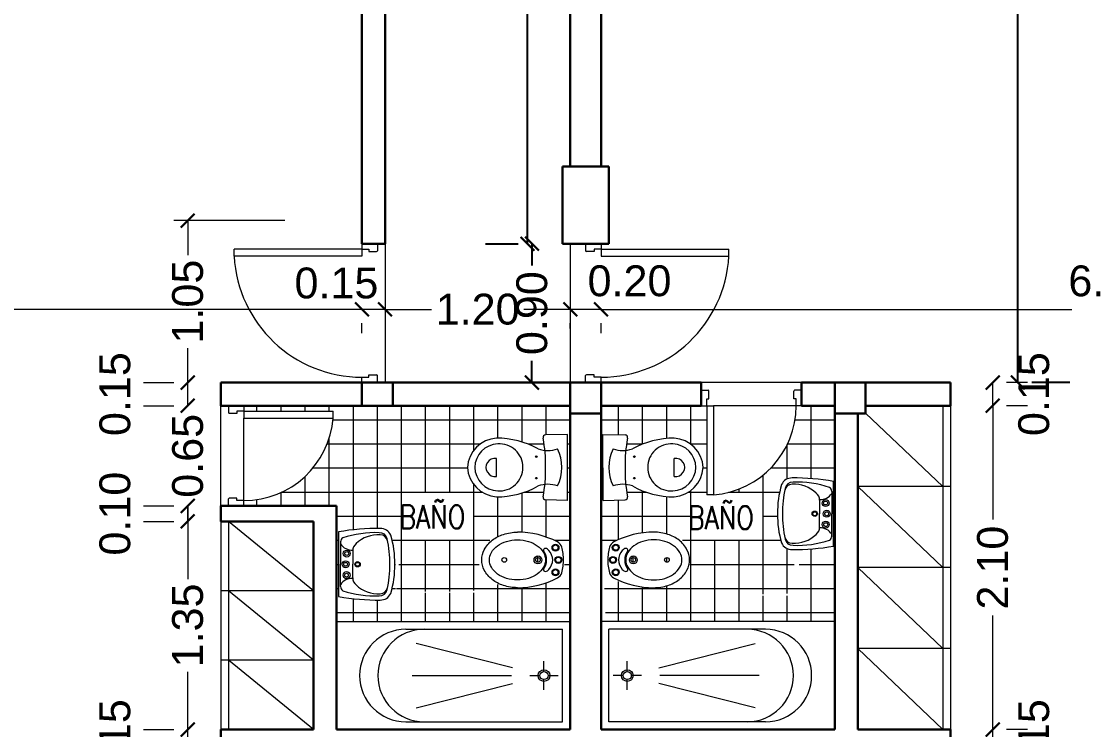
# Model space of a CAD drawing. Header units: millimetres. Extents: x 1578 to 2210, y 899 to 1032.
# Drawn here: x 1737.02 to 1743.97, y 987.9 to 992.49 of the extents above; entities that cross this region are included whole.
import ezdxf

# ---------------------------------------------------------------- set-up
doc = ezdxf.new("R2010")
doc.units = ezdxf.units.MM
for name, color, linetype, lineweight in [('CARPINTERIA', 7, 'Continuous', 18), ('COTAS', 7, 'Continuous', 15), ('ESTRUCTURA', 3, 'Continuous', 30), ('MUROS', 1, 'Continuous', 30), ('PISOS', 9, 'Continuous', 9), ('SANITARIOS', 7, 'Continuous', 20), ('TRAMAS', 7, 'Continuous', 15)]:
    doc.layers.add(name, color=color, linetype=linetype, lineweight=lineweight)
doc.styles.add('ROMANS', font='romans', dxfattribs={"height": 0.06})
doc.styles.add('STYLE1', font='ARIAL.TTF')
doc.dimstyles.get("Standard").update_dxf_attribs({"dimscale": 0, "dimtxt": 0.2, "dimasz": 0.09, "dimexe": 0.09, "dimexo": 0.5, "dimgap": 0.05, "dimtad": 0, "dimzin": 0, "dimdsep": 46, "dimtxsty": 'STYLE1', "dimblk1": 'ARCHTICK', "dimblk2": 'ARCHTICK', "dimsah": 1, "dimcen": 0, "dimadec": 0, "dimazin": 0, "dimtfac": 1, "dimtofl": 0, "dimtmove": 2, "dimatfit": 3, "dimldrblk": 'ARCHTICK', "dimfxl": 1, "dimtolj": 1, "dimtzin": 0, "dimarcsym": 0})

# ---------------------------------------------------------------- blocks, each defined once
blk = doc.blocks.new('_ARCHTICK')
at = {"color": 0, "linetype": 'ByBlock', "const_width": 0.15}
blk.add_lwpolyline([(-0.5, -0.5), (0.5, 0.5)], dxfattribs=at)
blk = doc.blocks.new('*D135')
at = {"layer": 'COTAS', "color": 0, "lineweight": -2}
for p, q in [((1743.4802, 996.955), (1743.4802, 993.8633)), ((1743.8989, 996.955), (1743.5702, 996.955)), ((1743.4802, 990.1518), (1743.4802, 993.2434)), ((1743.8176, 990.1518), (1743.5702, 990.1518))]:
    blk.add_line(p, q, dxfattribs=at)
at = {"layer": 'DEFPOINTS', "color": 0}
for p in [(1743.3989, 996.955), (1743.4802, 996.955), (1743.3176, 990.1518)]:
    blk.add_point(p, dxfattribs=at)
at = {"layer": 'COTAS', "color": 0, "lineweight": -2, "xscale": 0.09, "yscale": 0.09, "zscale": 0.09}
for p, rotation in [((1743.4802, 996.955), 90), ((1743.4802, 990.1518), 270)]:
    blk.add_blockref('_ARCHTICK', p, dxfattribs=dict(at, rotation=rotation))
at = {"layer": 'COTAS', "color": 0, "insert": (1743.4802, 993.5534), "char_height": 0.2, "attachment_point": 5, "rotation": 90, "style": 'STYLE1'}
blk.add_mtext('\\A1;6.80', dxfattribs=at)
blk = doc.blocks.new('*D125')
at = {"layer": 'COTAS', "color": 0, "lineweight": -2}
for p, q in [((1740.0789, 1002.7518), (1740.2118, 1002.7518)), ((1740.3018, 1002.7518), (1740.3018, 997.2795)), ((1740.3018, 991.0518), (1740.3018, 996.5241)), ((1740.0289, 991.0518), (1740.2118, 991.0518))]:
    blk.add_line(p, q, dxfattribs=at)
at = {"layer": 'DEFPOINTS', "color": 0}
for p in [(1740.5789, 1002.7518), (1740.3018, 991.0518), (1740.5289, 991.0518)]:
    blk.add_point(p, dxfattribs=at)
at = {"layer": 'COTAS', "color": 0, "lineweight": -2, "xscale": 0.09, "yscale": 0.09, "zscale": 0.09}
for p, rotation in [((1740.3018, 1002.7518), 90), ((1740.3018, 991.0518), 270)]:
    blk.add_blockref('_ARCHTICK', p, dxfattribs=dict(at, rotation=rotation))
at = {"layer": 'COTAS', "color": 0, "insert": (1740.3018, 996.9018), "char_height": 0.2, "attachment_point": 5, "rotation": 90, "style": 'STYLE1'}
blk.add_mtext('\\A1;11.70', dxfattribs=at)
blk = doc.blocks.new('*D126')
at = {"layer": 'COTAS', "color": 0, "lineweight": -2}
for p, q in [((1740.0789, 991.0518), (1740.2409, 991.0518)), ((1740.3309, 991.0518), (1740.3309, 990.9112)), ((1740.3309, 990.1518), (1740.3309, 990.2924)), ((1740.0789, 990.1518), (1740.2409, 990.1518))]:
    blk.add_line(p, q, dxfattribs=at)
at = {"layer": 'DEFPOINTS', "color": 0}
for p in [(1740.5789, 991.0518), (1740.3309, 990.1518), (1740.5789, 990.1518)]:
    blk.add_point(p, dxfattribs=at)
at = {"layer": 'COTAS', "color": 0, "lineweight": -2, "xscale": 0.09, "yscale": 0.09, "zscale": 0.09}
for p, rotation in [((1740.3309, 991.0518), 90), ((1740.3309, 990.1518), 270)]:
    blk.add_blockref('_ARCHTICK', p, dxfattribs=dict(at, rotation=rotation))
at = {"layer": 'COTAS', "color": 0, "insert": (1740.3309, 990.6018), "char_height": 0.2, "attachment_point": 5, "rotation": 90, "style": 'STYLE1'}
blk.add_mtext('\\A1;0.90', dxfattribs=at)

msp = doc.modelspace()

# ---------------------------------------------------------------- linework, layer by layer
at = {"color": 0, "linetype": 'ByBlock', "const_width": 0.0135}
for points in [[(1739.2739, 990.5815), (1739.1839, 990.6715)], [(1739.1839, 990.6715), (1739.2739, 990.5815)], [(1739.3339, 990.6715), (1739.4239, 990.5815)], [(1740.6239, 990.5815), (1740.5339, 990.6715)], [(1740.8239, 990.5815), (1740.7339, 990.6715)], [(1740.7339, 990.6715), (1740.8239, 990.5815)]]:
    msp.add_lwpolyline(points, dxfattribs=at)
at = {"layer": 'CARPINTERIA'}
for p, q in [((1739.2289, 991.0518), (1739.2289, 991.0168)), ((1739.2289, 991.0518), (1739.3289, 991.0518)), ((1739.3289, 991.0518), (1739.3289, 991.0068)), ((1740.6789, 991.0518), (1740.6789, 991.0068)), ((1740.7789, 991.0518), (1740.6789, 991.0518)), ((1740.7789, 991.0518), (1740.7789, 991.0168)), ((1739.2289, 991.0168), (1738.4001, 991.0168)), ((1738.4001, 990.9718), (1738.4001, 991.0168)), ((1739.2289, 990.9718), (1738.4001, 990.9718)), ((1739.2289, 991.0168), (1739.2739, 991.0168)), ((1739.2289, 991.0168), (1739.2289, 990.9718)), ((1739.2739, 991.0168), (1739.2739, 991.0018)), ((1739.2739, 991.0018), (1739.3239, 991.0018)), ((1740.7339, 991.0018), (1740.6839, 991.0018)), ((1740.7339, 991.0168), (1740.7339, 991.0018)), ((1740.7789, 991.0168), (1740.7339, 991.0168)), ((1740.7789, 991.0168), (1741.6077, 991.0168)), ((1740.7789, 991.0168), (1740.7789, 990.9718)), ((1740.7789, 990.9718), (1741.6077, 990.9718)), ((1741.6077, 990.9718), (1741.6077, 991.0168)), ((1739.2289, 990.1518), (1739.2289, 990.1868)), ((1739.2289, 990.1868), (1739.2739, 990.1868)), ((1739.2289, 990.1518), (1739.3289, 990.1518)), ((1739.2739, 990.1868), (1739.2739, 990.2018)), ((1739.2739, 990.2018), (1739.3239, 990.2018)), ((1739.3289, 990.1518), (1739.3289, 990.1968)), ((1740.6789, 990.1518), (1740.6789, 990.1968)), ((1740.7789, 990.1518), (1740.6789, 990.1518)), ((1740.7339, 990.2018), (1740.6839, 990.2018)), ((1740.7339, 990.1868), (1740.7339, 990.2018)), ((1740.7789, 990.1868), (1740.7339, 990.1868)), ((1740.7789, 990.1518), (1740.7789, 990.1868)), ((1741.4285, 990.1018), (1741.4735, 990.1018)), ((1741.4285, 990.0018), (1741.4285, 990.1018)), ((1741.4785, 990.0468), (1741.4785, 990.0968)), ((1742.0285, 990.0468), (1742.0285, 990.0968)), ((1742.0785, 990.1018), (1742.0335, 990.1018)), ((1742.0785, 990.0018), (1742.0785, 990.1018)), ((1738.3639, 990.0018), (1738.3639, 989.9568)), ((1738.4639, 990.0018), (1738.3639, 990.0018)), ((1738.4639, 990.0018), (1738.4639, 989.9668)), ((1741.4285, 990.0018), (1741.4635, 990.0018)), ((1741.4635, 990.0468), (1741.4785, 990.0468)), ((1741.4635, 990.0018), (1741.4635, 990.0468)), ((1741.4635, 990.0018), (1741.4635, 989.4235)), ((1741.4635, 990.0018), (1741.5085, 990.0018)), ((1741.5085, 990.0018), (1741.5085, 989.4235)), ((1742.0435, 990.0468), (1742.0285, 990.0468)), ((1742.0435, 990.0018), (1742.0435, 990.0468)), ((1742.0785, 990.0018), (1742.0435, 990.0018)), ((1742.9939, 990.0018), (1742.9939, 987.9018)), ((1743.0439, 990.0018), (1743.0439, 987.9018)), ((1738.4189, 989.9518), (1738.3689, 989.9518)), ((1738.4189, 989.9668), (1738.4189, 989.9518)), ((1738.4639, 989.9668), (1738.4189, 989.9668)), ((1738.4639, 989.9668), (1739.0421, 989.9668)), ((1738.4639, 989.9668), (1738.4639, 989.9218)), ((1739.0421, 989.9218), (1739.0421, 989.9668)), ((1738.4639, 989.9218), (1739.0421, 989.9218)), ((1738.3639, 989.3518), (1738.3639, 989.3968)), ((1738.4189, 989.4018), (1738.3689, 989.4018)), ((1738.4189, 989.3868), (1738.4189, 989.4018)), ((1738.4639, 989.3868), (1738.4189, 989.3868)), ((1738.4639, 989.3518), (1738.4639, 989.3868)), ((1741.5085, 989.4235), (1741.4635, 989.4235)), ((1738.4639, 989.3518), (1738.3639, 989.3518)), ((1738.3139, 989.2518), (1738.3139, 987.9018)), ((1738.3639, 989.2518), (1738.3639, 987.9018))]:
    msp.add_line(p, q, dxfattribs=at)
at = {"layer": 'CARPINTERIA', "ltscale": 0.1}
for p, q in [((1742.9939, 989.4768), (1742.4939, 989.9541)), ((1742.9939, 988.9518), (1742.4439, 989.4768)), ((1743.0439, 989.4768), (1742.4439, 989.4768)), ((1738.9139, 988.8018), (1738.3639, 989.2518)), ((1742.9939, 988.4268), (1742.4439, 988.9518)), ((1743.0439, 988.9518), (1742.4439, 988.9518)), ((1738.9139, 988.8018), (1738.3139, 988.8018)), ((1738.9139, 988.3518), (1738.3639, 988.8018)), ((1742.9939, 987.9018), (1742.4439, 988.4268)), ((1743.0439, 988.4268), (1742.4439, 988.4268)), ((1738.9139, 988.3518), (1738.3139, 988.3518)), ((1738.9139, 987.9018), (1738.3639, 988.3518))]:
    msp.add_line(p, q, dxfattribs=at)
at = {"layer": 'CARPINTERIA'}
for centre, radius, start, end in [((1739.2289, 991.0168), 0.83, 183.10792, 270), ((1739.3239, 991.0068), 0.005, 270, 0), ((1740.6839, 991.0068), 0.005, 180, 270), ((1740.7789, 991.0168), 0.83, 270, 356.89208), ((1739.3239, 990.1968), 0.005, 0, 90), ((1740.6839, 990.1968), 0.005, 90, 180), ((1741.4735, 990.0968), 0.005, 0, 90), ((1742.0335, 990.0968), 0.005, 90, 180), ((1741.4635, 990.0018), 0.58, 274.44983, 0), ((1738.3689, 989.9568), 0.005, 180, 270), ((1738.4639, 989.9668), 0.58, 270, 355.55017), ((1738.3689, 989.3968), 0.005, 90, 180)]:
    msp.add_arc(centre, radius, start, end, dxfattribs=at)
at = {"layer": 'COTAS', "ltscale": 0.05}
for p, q in [((1738.7289, 991.2018), (1738.0096, 991.2018)), ((1738.0996, 991.2018), (1738.0996, 990.9779)), ((1739.2289, 990.6265), (1736.8514, 990.6265)), ((1739.3789, 990.6265), (1739.2289, 990.6265)), ((1739.3789, 990.6265), (1739.6789, 990.6265)), ((1740.5789, 990.6265), (1740.2789, 990.6265)), ((1740.7789, 990.6265), (1740.5789, 990.6265)), ((1740.7789, 990.6265), (1743.8311, 990.6265)), ((1739.3789, 990.5518), (1739.3789, 990.5365)), ((1739.3789, 990.5518), (1739.3789, 990.5365)), ((1739.2289, 990.4718), (1739.2289, 990.5365)), ((1739.2289, 990.4718), (1739.2289, 990.5365)), ((1740.5789, 990.5018), (1740.5789, 990.5365)), ((1740.5789, 990.5018), (1740.5789, 990.5365)), ((1740.7789, 990.4718), (1740.7789, 990.5365)), ((1740.7789, 990.4718), (1740.7789, 990.5365)), ((1738.0996, 990.1518), (1738.0996, 990.3757)), ((1737.8139, 990.1518), (1738.0096, 990.1518)), ((1737.8139, 990.1518), (1738.0096, 990.1518)), ((1738.0996, 990.0018), (1738.0996, 990.1518)), ((1743.3176, 990.0018), (1743.3176, 990.1518)), ((1743.5439, 990.1518), (1743.4076, 990.1518)), ((1743.5439, 990.1518), (1743.4076, 990.1518)), ((1738.0996, 990.0018), (1738.0996, 990.0918)), ((1737.8139, 990.0018), (1738.0096, 990.0018)), ((1737.8139, 990.0018), (1738.0096, 990.0018)), ((1743.3176, 990.0018), (1743.3176, 989.2629)), ((1743.5439, 990.0018), (1743.4076, 990.0018)), ((1743.5439, 990.0018), (1743.4076, 990.0018)), ((1737.8139, 989.3518), (1738.0096, 989.3518)), ((1737.8139, 989.3518), (1738.0096, 989.3518)), ((1738.0996, 989.3518), (1738.0996, 989.2618)), ((1738.0996, 989.2518), (1738.0996, 989.3518)), ((1737.8139, 989.2518), (1738.0096, 989.2518)), ((1737.8139, 989.2518), (1738.0096, 989.2518)), ((1738.0996, 989.2518), (1738.0996, 988.8779)), ((1743.3176, 987.9018), (1743.3176, 988.6407)), ((1738.0996, 987.9018), (1738.0996, 988.2757)), ((1737.8139, 987.9018), (1738.0096, 987.9018)), ((1737.8139, 987.9018), (1738.0096, 987.9018)), ((1738.0996, 987.7518), (1738.0996, 987.9018)), ((1743.3176, 987.7518), (1743.3176, 987.9018)), ((1743.5439, 987.9018), (1743.4076, 987.9018)), ((1743.5439, 987.9018), (1743.4076, 987.9018))]:
    msp.add_line(p, q, dxfattribs=at)
at = {"layer": 'ESTRUCTURA', "ltscale": 0.05}
for p, q in [((1740.8289, 991.5518), (1740.5289, 991.5518)), ((1740.5289, 991.5518), (1740.5289, 991.0518)), ((1740.8289, 991.0518), (1740.8289, 991.5518)), ((1740.5289, 991.0518), (1740.8289, 991.0518)), ((1739.2289, 990.1518), (1739.2289, 990.0018)), ((1739.4289, 990.1518), (1739.2289, 990.1518)), ((1739.4289, 990.0018), (1739.4289, 990.1518)), ((1740.5789, 990.1518), (1740.5789, 989.9518)), ((1740.7789, 990.1518), (1740.5789, 990.1518)), ((1740.7789, 989.9518), (1740.7789, 990.1518)), ((1742.2939, 990.1518), (1742.2939, 989.9518)), ((1742.4939, 990.1518), (1742.2939, 990.1518)), ((1742.4939, 989.9518), (1742.4939, 990.1518)), ((1739.2289, 990.0018), (1739.4289, 990.0018)), ((1740.5789, 989.9518), (1740.7789, 989.9518)), ((1742.2939, 989.9518), (1742.4939, 989.9518))]:
    msp.add_line(p, q, dxfattribs=at)
at = {"layer": 'MUROS'}
for p, q in [((1739.3789, 1001.1018), (1739.3789, 991.0518)), ((1739.2289, 994.4415), (1739.2289, 991.0518)), ((1740.5789, 994.135), (1740.5789, 991.5518)), ((1740.7789, 994.135), (1740.7789, 991.5518)), ((1739.2289, 991.2018), (1739.2289, 991.0518)), ((1739.3789, 991.0518), (1739.2289, 991.0518)), ((1741.4285, 990.1518), (1738.3139, 990.1518)), ((1738.3139, 990.1518), (1738.3139, 990.0018)), ((1741.4285, 990.0018), (1741.4285, 990.1518)), ((1743.0439, 990.1518), (1742.0785, 990.1518)), ((1742.0785, 990.0018), (1742.0785, 990.1518)), ((1743.0439, 990.1518), (1743.0439, 990.0018)), ((1740.5789, 990.0018), (1738.3139, 990.0018)), ((1740.5789, 990.0018), (1740.5789, 987.9018)), ((1740.7789, 990.0018), (1740.7789, 987.9018)), ((1741.4285, 990.0018), (1740.7789, 990.0018)), ((1742.2939, 990.0018), (1742.0785, 990.0018)), ((1742.2939, 990.0018), (1742.2939, 987.9018)), ((1743.0439, 990.0018), (1742.4939, 990.0018)), ((1742.4439, 989.9518), (1742.4439, 987.9018)), ((1739.0639, 989.3518), (1738.3139, 989.3518)), ((1738.3139, 989.3518), (1738.3139, 989.2518)), ((1739.0639, 989.3518), (1739.0639, 987.9018)), ((1738.9139, 989.2518), (1738.3139, 989.2518)), ((1738.9139, 989.2518), (1738.9139, 987.9018)), ((1738.9139, 987.9018), (1738.3139, 987.9018)), ((1738.3139, 987.9018), (1738.3139, 987.7518)), ((1740.5789, 987.9018), (1739.0639, 987.9018)), ((1742.2939, 987.9018), (1740.7789, 987.9018)), ((1743.0439, 987.9018), (1742.4439, 987.9018)), ((1743.0439, 987.9018), (1743.0439, 987.7518))]:
    msp.add_line(p, q, dxfattribs=at)
at = {"layer": 'PISOS', "ltscale": 0.05}
for p, q in [((1738.5481, 989.9668), (1738.5481, 990.0018)), ((1738.7043, 989.9668), (1738.7043, 990.0018)), ((1738.8606, 989.9668), (1738.8606, 990.0018)), ((1739.0168, 989.9668), (1739.0168, 990.0018)), ((1739.1731, 989.1969), (1739.1731, 990.0018)), ((1739.3293, 989.2056), (1739.3293, 990.0018)), ((1739.4856, 988.7868), (1739.4856, 990.0018)), ((1739.6418, 989.4396), (1739.6418, 990.0018)), ((1739.7981, 989.4396), (1739.7981, 990.0018)), ((1739.9543, 989.7132), (1739.9543, 990.0018)), ((1740.1106, 989.7913), (1740.1106, 990.0018)), ((1740.2668, 989.7663), (1740.2668, 990.0018)), ((1740.4231, 989.8119), (1740.4231, 990.0018)), ((1740.8918, 989.813), (1740.8918, 990.0018)), ((1741.0481, 989.7527), (1741.0481, 990.0018)), ((1741.2043, 989.7894), (1741.2043, 990.0018)), ((1741.3606, 989.7515), (1741.3606, 990.0018)), ((1742.1418, 989.5291), (1742.1418, 990.0018)), ((1740.5789, 989.9083), (1739.0409, 989.9083)), ((1741.4635, 989.9083), (1740.7789, 989.9083)), ((1742.2939, 989.9083), (1742.0359, 989.9083)), ((1739.0168, 989.3518), (1739.0168, 989.7917)), ((1739.9939, 989.7521), (1739.0027, 989.7521)), ((1740.4096, 989.7521), (1740.3071, 989.7521)), ((1740.5789, 989.7521), (1740.5623, 989.7521)), ((1740.7914, 989.7521), (1740.7789, 989.7521)), ((1741.0466, 989.7521), (1740.9441, 989.7521)), ((1741.4635, 989.7521), (1741.3598, 989.7521)), ((1741.9856, 989.5272), (1741.9856, 989.7492)), ((1742.2939, 989.7521), (1741.9869, 989.7521)), ((1739.9131, 989.5958), (1738.9097, 989.5958)), ((1740.5789, 989.5958), (1740.5622, 989.5958)), ((1740.7915, 989.5958), (1740.7789, 989.5958)), ((1741.4635, 989.5958), (1741.4406, 989.5958)), ((1742.2939, 989.5958), (1741.8777, 989.5958)), ((1738.8606, 989.3518), (1738.8606, 989.5437)), ((1741.8293, 988.7804), (1741.8293, 989.5517)), ((1738.7043, 989.3518), (1738.7043, 989.439)), ((1740.0112, 989.4396), (1738.7057, 989.4396)), ((1739.9543, 988.803), (1739.9543, 989.4905)), ((1740.4077, 989.4396), (1740.278, 989.4396)), ((1740.5789, 989.4396), (1740.5621, 989.4396)), ((1740.7916, 989.4396), (1740.7789, 989.4396)), ((1741.0756, 989.4396), (1740.946, 989.4396)), ((1741.0481, 989.178), (1741.0481, 989.4498)), ((1741.4635, 989.4396), (1741.3425, 989.4396)), ((1741.3606, 988.6018), (1741.3606, 989.4518)), ((1741.9357, 989.4396), (1741.606, 989.4396)), ((1741.6731, 989.4396), (1741.6731, 989.461)), ((1742.2939, 989.4396), (1742.2866, 989.4396)), ((1738.5481, 989.3518), (1738.5481, 989.3929)), ((1740.1106, 989.1541), (1740.1106, 989.4108)), ((1740.2668, 989.1861), (1740.2668, 989.4359)), ((1740.4231, 989.1499), (1740.4231, 989.3917)), ((1740.8918, 989.1361), (1740.8918, 989.3906)), ((1741.2043, 989.1698), (1741.2043, 989.4127)), ((1739.4856, 989.2833), (1739.0639, 989.2833)), ((1740.5789, 989.2833), (1739.9543, 989.2833)), ((1741.3606, 989.2833), (1740.7789, 989.2833)), ((1741.923, 989.2833), (1741.8293, 989.2833)), ((1742.2939, 989.2833), (1742.2866, 989.2833)), ((1741.2043, 989.1698), (1741.2043, 989.1698)), ((1739.078, 989.1271), (1739.0639, 989.1271)), ((1740.0576, 989.1271), (1739.4254, 989.1271)), ((1739.6418, 988.7976), (1739.6418, 989.1271)), ((1739.7981, 988.7976), (1739.7981, 989.1271)), ((1740.5789, 989.1271), (1740.4762, 989.1271)), ((1740.878, 989.1271), (1740.7789, 989.1271)), ((1741.9446, 989.1271), (1741.3063, 989.1271)), ((1741.5168, 988.6018), (1741.5168, 989.1271)), ((1741.6731, 988.7716), (1741.6731, 989.1271)), ((1742.2939, 989.1271), (1742.2866, 989.1271)), ((1741.9856, 988.7848), (1741.9856, 989.0752)), ((1742.1418, 988.6018), (1742.1418, 989.0733)), ((1739.078, 988.9708), (1739.0639, 988.9708)), ((1739.4472, 988.9708), (1739.4414, 988.9708)), ((1739.9884, 988.9708), (1739.4672, 988.9708)), ((1740.5789, 988.9708), (1740.5418, 988.9708)), ((1741.2043, 988.9869), (1741.2043, 989.0167)), ((1742.0297, 988.9708), (1741.3544, 988.9708)), ((1742.2939, 988.9708), (1742.0626, 988.9708)), ((1739.078, 988.8146), (1739.0639, 988.8146)), ((1739.4472, 988.8146), (1739.424, 988.8146)), ((1740.5789, 988.8146), (1739.4537, 988.8146)), ((1740.1106, 988.6018), (1740.1106, 988.8433)), ((1740.4231, 988.6018), (1740.4231, 988.8503)), ((1742.0672, 988.8146), (1740.8019, 988.8146)), ((1740.8918, 988.6018), (1740.8918, 988.8623)), ((1741.0481, 988.6018), (1741.0481, 988.8226)), ((1741.2043, 988.6018), (1741.2043, 988.8337)), ((1741.2043, 988.8337), (1741.2043, 988.8337)), ((1742.2939, 988.8146), (1742.0626, 988.8146)), ((1739.1731, 988.6018), (1739.1731, 988.7502)), ((1739.4856, 988.6018), (1739.4856, 988.7883)), ((1739.6418, 988.6018), (1739.6418, 988.7883)), ((1739.7981, 988.6018), (1739.7981, 988.7883)), ((1739.9543, 988.6018), (1739.9543, 988.7883)), ((1740.2668, 988.6018), (1740.2668, 988.8113)), ((1741.6731, 988.6018), (1741.6731, 988.7684)), ((1741.8293, 988.6018), (1741.8293, 988.7684)), ((1741.9856, 988.6018), (1741.9856, 988.7684)), ((1739.3293, 988.6018), (1739.3293, 988.7416)), ((1740.5789, 988.6583), (1739.0639, 988.6583)), ((1742.2939, 988.6583), (1740.8082, 988.6583))]:
    msp.add_line(p, q, dxfattribs=at)
at = {"layer": 'SANITARIOS'}
for p, q in [((1740.5623, 989.8159), (1740.4191, 989.8118)), ((1740.5621, 989.3877), (1740.5623, 989.8159)), ((1740.7916, 989.3877), (1740.7913, 989.8159)), ((1740.7913, 989.8159), (1740.9345, 989.8118)), ((1740.1002, 989.5435), (1740.1002, 989.6603)), ((1741.2535, 989.5435), (1741.2535, 989.6603)), ((1742.2866, 989.0912), (1742.2866, 989.5112)), ((1742.2742, 989.4462), (1742.2742, 989.3013)), ((1740.5621, 989.3877), (1740.4191, 989.3918)), ((1740.7916, 989.3877), (1740.9345, 989.3918)), ((1742.1956, 989.389), (1742.1954, 989.3012)), ((1742.1956, 989.2134), (1742.1954, 989.3012)), ((1742.2742, 989.1561), (1742.2742, 989.3011)), ((1739.078, 988.7636), (1739.078, 989.1836)), ((1739.0904, 989.1186), (1739.0904, 988.9737)), ((1739.169, 989.0614), (1739.1692, 988.9736)), ((1739.0904, 988.8285), (1739.0904, 988.9735)), ((1739.169, 988.8858), (1739.1692, 988.9736)), ((1740.3698, 988.9843), (1740.3698, 989.0212)), ((1740.9879, 988.9843), (1740.9879, 989.0212)), ((1739.0639, 988.6018), (1740.5789, 988.6018)), ((1739.5139, 988.5518), (1740.5289, 988.5518)), ((1742.2939, 988.6018), (1740.7789, 988.6018)), ((1741.8439, 988.5518), (1740.8289, 988.5518))]:
    msp.add_line(p, q, dxfattribs=at)
at = {"layer": 'SANITARIOS', "ltscale": 0.1}
for p, q in [((1740.5289, 987.9518), (1740.5289, 988.5518)), ((1740.8289, 987.9518), (1740.8289, 988.5518)), ((1739.5139, 987.9518), (1740.5289, 987.9518)), ((1741.8439, 987.9518), (1740.8289, 987.9518))]:
    msp.add_line(p, q, dxfattribs=at)
at = {"layer": 'SANITARIOS'}
for points in [[(1740.2368, 988.8218, -0.078096), (1740.1459, 988.8361, -0.087581), (1740.0732, 988.8745, -0.105483), (1740.0221, 988.9353, -0.122922), (1740.0055, 989.0018, -0.122922), (1740.0221, 989.0682, -0.105483), (1740.0732, 989.1291, -0.087581), (1740.1459, 989.1675, -0.078096), (1740.2368, 989.1818, -0.078096)], [(1741.121, 988.8218, 0.078096), (1741.2119, 988.8361, 0.087581), (1741.2846, 988.8745, 0.105483), (1741.3357, 988.9353, 0.122922), (1741.3523, 989.0018, 0.122922), (1741.3357, 989.0682, 0.105483), (1741.2846, 989.1291, 0.087581), (1741.2119, 989.1675, 0.078096), (1741.121, 989.1818, 0.078096)]]:
    msp.add_lwpolyline(points, format="xyb", dxfattribs=at)
for points in [[(1740.2368, 988.8718, -0.072126), (1740.1649, 988.8822, -0.083404), (1740.1083, 988.9099, -0.106649), (1740.0678, 988.9545, -0.131998), (1740.0551, 989.0018, -0.131998), (1740.0678, 989.0491, -0.106649), (1740.1083, 989.0937, -0.083404), (1740.1649, 989.1213, -0.072126), (1740.2368, 989.1318, -0.072126), (1740.3088, 989.1213, -0.083404), (1740.3654, 989.0937, -0.106649), (1740.4059, 989.0491, -0.131998), (1740.4186, 989.0018, -0.131998), (1740.4059, 988.9545, -0.106649), (1740.3654, 988.9099, -0.083404), (1740.3088, 988.8822, -0.072126)], [(1741.121, 988.8718, 0.072126), (1741.1929, 988.8822, 0.083404), (1741.2495, 988.9099, 0.106649), (1741.29, 988.9545, 0.131998), (1741.3027, 989.0018, 0.131998), (1741.29, 989.0491, 0.106649), (1741.2495, 989.0937, 0.083404), (1741.1929, 989.1213, 0.072126), (1741.121, 989.1318, 0.072126), (1741.049, 989.1213, 0.083404), (1740.9924, 989.0937, 0.106649), (1740.9519, 989.0491, 0.131998), (1740.9392, 989.0018, 0.131998), (1740.9519, 988.9545, 0.106649), (1740.9924, 988.9099, 0.083404), (1741.049, 988.8822, 0.072126)]]:
    msp.add_lwpolyline(points, format="xyb", close=True, dxfattribs=at)
for centre, radius in [((1740.3588, 989.6718), 0.005), ((1740.9949, 989.6718), 0.005), ((1740.3588, 989.5318), 0.005), ((1740.9949, 989.5318), 0.005), ((1742.2342, 989.3707), 0.0225), ((1742.2342, 989.3707), 0.0125), ((1742.1639, 989.3012), 0.0175), ((1742.1639, 989.3012), 0.0125), ((1742.2417, 989.3012), 0.0225), ((1742.2417, 989.3012), 0.0125), ((1742.2355, 989.2307), 0.0225), ((1742.2355, 989.2307), 0.0125), ((1740.4834, 989.0818), 0.0225), ((1740.4834, 989.0818), 0.0175), ((1740.8744, 989.0818), 0.0225), ((1740.8744, 989.0818), 0.0175), ((1739.1304, 989.0431), 0.0225), ((1739.1304, 989.0431), 0.0125), ((1740.3698, 989.0018), 0.0255), ((1740.5018, 989.0018), 0.0225), ((1740.856, 989.0018), 0.0225), ((1740.9879, 989.0018), 0.0255), ((1739.1229, 988.9736), 0.0225), ((1739.1229, 988.9736), 0.0125), ((1739.2006, 988.9736), 0.0175), ((1739.2006, 988.9736), 0.0125), ((1740.1516, 989.0018), 0.015), ((1740.3698, 989.0018), 0.015), ((1740.5018, 989.0018), 0.0175), ((1740.856, 989.0018), 0.0175), ((1740.9879, 989.0018), 0.015), ((1741.2061, 989.0018), 0.015), ((1739.1291, 988.9031), 0.0225), ((1739.1291, 988.9031), 0.0125), ((1740.4834, 988.9218), 0.0225), ((1740.4834, 988.9218), 0.0175), ((1740.8744, 988.9218), 0.0225), ((1740.8744, 988.9218), 0.0175)]:
    msp.add_circle(centre, radius, dxfattribs=at)
for centre, radius, start, end in [((1740.1143, 989.5899), 0.202, 94.01349, 176.61611), ((1740.1023, 989.2382), 0.5531, 60.81612, 90.22166), ((1740.4187, 989.7953), 0.0165, 88.62538, 192.32936), ((1739.5493, 989.622), 0.8701, 358.67115, 11.25532), ((1741.8044, 989.622), 0.8701, 168.74468, 181.32885), ((1740.9349, 989.7953), 0.0165, 347.67064, 91.37462), ((1741.2514, 989.2382), 0.5531, 89.77834, 119.18388), ((1741.2394, 989.5899), 0.202, 3.38389, 85.98651), ((1740.1167, 989.5975), 0.1568, 92.91321, 178.43666), ((1740.1197, 989.6016), 0.153, 359.97831, 94.10929), ((1740.4333, 989.914), 0.2024, 252.38573, 288.18027), ((1740.252, 989.6018), 0.2722, 333.84498, 26.15502), ((1741.1016, 989.6018), 0.2722, 153.84498, 206.15502), ((1740.9204, 989.914), 0.2024, 251.81973, 287.61427), ((1741.234, 989.6016), 0.153, 85.89071, 180.02169), ((1741.237, 989.5975), 0.1568, 1.56334, 87.08679), ((1740.0913, 989.6019), 0.0591, 81.32842, 278.67158), ((1741.2624, 989.6019), 0.0591, 261.32842, 98.67158), ((1740.1171, 989.6149), 0.2048, 183.67653, 265.26783), ((1740.1167, 989.6061), 0.1568, 181.56334, 267.08679), ((1740.1197, 989.602), 0.153, 265.89124, 359.80549), ((1739.5493, 989.5816), 0.8701, 348.74468, 1.32885), ((1741.8044, 989.5816), 0.8701, 178.67115, 191.25532), ((1741.234, 989.602), 0.153, 180.19451, 274.10876), ((1741.237, 989.6061), 0.1568, 272.91321, 358.43666), ((1741.2366, 989.6149), 0.2048, 274.73217, 356.32347), ((1742.0141, 989.4625), 0.0706, 87.69685, 157.01654), ((1742.031, 988.0374), 1.4957, 80.16158, 90.54143), ((1740.1035, 989.9538), 0.543, 269.64464, 299.63383), ((1740.4342, 989.2954), 0.1965, 71.54677, 108.45323), ((1740.9195, 989.2954), 0.1965, 71.54677, 108.45323), ((1741.2501, 989.9538), 0.543, 240.36617, 270.35536), ((1742.4942, 989.3197), 0.5712, 162.63871, 181.84463), ((1742.6114, 989.3097), 0.6571, 166.30477, 180.73432), ((1742.0168, 989.4452), 0.0473, 89.12391, 171.16918), ((1742.0207, 989.4577), 0.0484, 86.56172, 170.93633), ((1742.0296, 989.284), 0.2088, 46.51286, 93.32112), ((1742.047, 988.8189), 0.6874, 71.91565, 91.94958), ((1742.2428, 989.4464), 0.0314, 359.6348, 55.83401), ((1740.4187, 989.4083), 0.0165, 167.67064, 271.37462), ((1740.9349, 989.4083), 0.0165, 268.62538, 12.32936), ((1742.1328, 989.3876), 0.0628, 1.25733, 49.74096), ((1742.2011, 989.4796), 0.0864, 266.15724, 327.72443), ((1742.4942, 989.2827), 0.5712, 178.15537, 197.36129), ((1742.6114, 989.2927), 0.6571, 179.26568, 193.69523), ((1739.3335, 987.7099), 1.4957, 89.45857, 99.83842), ((1739.3176, 988.4913), 0.6874, 88.05042, 108.08435), ((1739.3349, 988.9564), 0.2088, 86.67888, 133.48714), ((1739.3438, 989.1301), 0.0484, 9.06367, 93.43828), ((1739.3478, 989.1176), 0.0473, 8.83082, 90.87609), ((1739.3505, 989.1349), 0.0706, 22.98346, 92.30315), ((1738.8704, 988.9921), 0.5712, 358.15537, 17.36129), ((1740.2371, 988.6161), 0.5656, 62.66885, 90.08002), ((1741.1207, 988.6161), 0.5656, 89.91998, 117.33115), ((1742.0296, 989.3184), 0.2088, 266.67888, 313.48714), ((1742.1328, 989.2148), 0.0628, 310.25904, 358.74267), ((1742.2011, 989.1227), 0.0864, 32.27557, 93.84276), ((1739.1218, 989.1188), 0.0314, 124.16599, 180.3652), ((1739.1635, 989.152), 0.0864, 212.27557, 273.84276), ((1739.2318, 989.06), 0.0628, 130.25904, 178.74267), ((1738.7532, 988.9821), 0.6571, 359.26568, 13.69523), ((1740.4636, 989.0641), 0.0638, 19.42557, 58.7207), ((1740.8942, 989.0641), 0.0638, 121.2793, 160.57443), ((1742.0141, 989.1398), 0.0706, 202.98346, 272.30315), ((1742.0168, 989.1572), 0.0473, 188.83082, 270.87609), ((1742.0207, 989.1447), 0.0484, 189.06367, 273.43828), ((1742.031, 990.5649), 1.4957, 269.45857, 279.83842), ((1742.047, 989.7834), 0.6874, 268.05042, 288.08435), ((1742.2428, 989.1559), 0.0314, 304.16599, 0.3652), ((1740.4157, 989.066), 0.0105, 80.84097, 204.56531), ((1740.3241, 989.0025), 0.1012, 359.61237, 35.79136), ((1740.4138, 989.0415), 0.035, 38.21227, 84.15843), ((1740.3658, 988.9977), 0.0999, 2.34615, 40.96348), ((1740.2378, 989.005), 0.2971, 359.0819, 15.69021), ((1741.12, 989.005), 0.2971, 164.30979, 180.9181), ((1740.9919, 988.9977), 0.0999, 139.03652, 177.65385), ((1740.944, 989.0415), 0.035, 95.84157, 141.78773), ((1741.0337, 989.0025), 0.1012, 144.20864, 180.38763), ((1740.9421, 989.066), 0.0105, 335.43469, 99.15903), ((1738.7532, 988.9651), 0.6571, 346.30477, 0.73432), ((1738.8704, 988.9551), 0.5712, 342.63871, 1.84463), ((1740.3241, 989.0011), 0.1012, 324.20864, 0.38763), ((1740.3658, 989.0059), 0.0999, 319.03652, 357.65385), ((1740.2383, 988.9986), 0.2971, 344.30979, 0.9181), ((1741.1195, 988.9986), 0.2971, 179.0819, 195.69021), ((1740.9919, 989.0059), 0.0999, 182.34615, 220.96348), ((1741.0337, 989.0011), 0.1012, 179.61237, 215.79136), ((1739.2318, 988.8872), 0.0628, 181.25733, 229.74096), ((1740.2376, 989.3874), 0.5656, 269.91998, 297.33115), ((1740.4157, 988.9376), 0.0105, 155.43469, 279.15903), ((1740.4138, 988.962), 0.035, 275.84157, 321.78773), ((1740.4642, 988.9395), 0.0638, 301.2793, 340.57443), ((1740.8936, 988.9395), 0.0638, 199.42557, 238.7207), ((1741.1202, 989.3874), 0.5656, 242.66885, 270.08002), ((1740.944, 988.962), 0.035, 218.21227, 264.15843), ((1740.9421, 988.9376), 0.0105, 260.84097, 24.56531), ((1739.1635, 988.7951), 0.0864, 86.15724, 147.72443), ((1739.1218, 988.8283), 0.0314, 179.6348, 235.83401), ((1739.3349, 988.9908), 0.2088, 226.51286, 273.32112), ((1739.3478, 988.8296), 0.0473, 269.12391, 351.16918), ((1739.3335, 990.2373), 1.4957, 260.16158, 270.54143), ((1739.3176, 989.4558), 0.6874, 251.91565, 271.94958), ((1739.3438, 988.8171), 0.0484, 266.56172, 350.93633), ((1739.3505, 988.8122), 0.0706, 267.69685, 337.01654)]:
    msp.add_arc(centre, radius, start, end, dxfattribs=at)
at = {"layer": 'SANITARIOS', "ltscale": 0.1}
for centre, start, end in [((1739.5139, 988.2518), 90, 270), ((1741.8439, 988.2518), 270, 90)]:
    msp.add_arc(centre, 0.3, start, end, dxfattribs=at)
at = {"layer": 'TRAMAS', "ltscale": 0.1}
for p, q in [((1739.3789, 991.0518), (1739.3789, 990.1518)), ((1740.5789, 991.0518), (1740.5789, 990.1518)), ((1742.0785, 990.1518), (1741.4285, 990.1518)), ((1738.3139, 989.3518), (1738.3139, 990.0018)), ((1742.0435, 990.0018), (1741.5085, 990.0018)), ((1738.4639, 989.3868), (1738.4639, 989.9218)), ((1740.2044, 988.3031), (1739.5798, 988.4599)), ((1741.1534, 988.3031), (1741.778, 988.4599)), ((1740.4089, 988.278), (1740.4089, 988.3444)), ((1740.9489, 988.278), (1740.9489, 988.3444)), ((1739.5798, 988.0436), (1740.2044, 988.2004)), ((1740.4089, 988.1592), (1740.4089, 988.2256)), ((1740.9489, 988.1592), (1740.9489, 988.2256)), ((1741.778, 988.0436), (1741.1534, 988.2004))]:
    msp.add_line(p, q, dxfattribs=at)
at = {"layer": 'TRAMAS'}
for p, q in [((1739.554, 988.2518), (1740.198, 988.2518)), ((1740.3163, 988.2518), (1740.3827, 988.2518)), ((1740.4351, 988.2518), (1740.5015, 988.2518)), ((1740.9227, 988.2518), (1740.8563, 988.2518)), ((1741.0415, 988.2518), (1740.9751, 988.2518)), ((1741.8037, 988.2518), (1741.1598, 988.2518))]:
    msp.add_line(p, q, dxfattribs=at)
at = {"layer": 'TRAMAS', "ltscale": 0.1}
for centre, radius in [((1740.4089, 988.2518), 0.0378), ((1740.4089, 988.2518), 0.0262), ((1740.9489, 988.2518), 0.0378), ((1740.9489, 988.2518), 0.0262)]:
    msp.add_circle(centre, radius, dxfattribs=at)
for centre, start, end in [((1739.6323, 988.2518), 90, 270), ((1741.7254, 988.2518), 270, 90)]:
    msp.add_arc(centre, 0.3, start, end, dxfattribs=at)

# ---------------------------------------------------------------- block references
at = {"layer": 'COTAS', "ltscale": 0.05, "yscale": 0.08999999999999986, "zscale": 0.09}
for p, xscale, rotation in [((1738.0996, 991.2018), -0.08999999999999986, 270), ((1740.5789, 990.6265), -0.09000000000014552, 180), ((1738.0996, 990.1518), -0.08999999999999986, 90), ((1738.0996, 990.1518), -0.08999999999999986, 270), ((1743.3176, 990.1518), -0.08999999999999986, 90), ((1743.3176, 990.1518), -0.08999999999999986, 270), ((1738.0996, 990.0018), -0.08999999999999986, 90), ((1738.0996, 990.0018), -0.08999999999999986, 90), ((1743.3176, 990.0018), -0.08999999999999986, 90), ((1743.3176, 990.0018), -0.08999999999999986, 270), ((1738.0996, 989.3518), -0.08999999999999986, 270), ((1738.0996, 989.3518), -0.08999999999999986, 270), ((1738.0996, 989.2518), -0.08999999999999986, 90), ((1738.0996, 989.2518), -0.08999999999999986, 270), ((1738.0996, 987.9018), -0.08999999999999986, 90), ((1738.0996, 987.9018), -0.08999999999999986, 270), ((1743.3176, 987.9018), -0.08999999999999986, 90), ((1743.3176, 987.9018), -0.08999999999999986, 270)]:
    msp.add_blockref('_ARCHTICK', p, dxfattribs=dict(at, xscale=xscale, rotation=rotation))
at = {"layer": 'COTAS', "ltscale": 0.05, "xscale": -0.09000000000014552, "yscale": 0.08999999999999986, "zscale": 0.09}
msp.add_blockref('_ARCHTICK', (1739.3789, 990.6265), dxfattribs=at)

# ---------------------------------------------------------------- texts
at = {"layer": 'COTAS', "style": 'STYLE1'}
for s, p in [('0.15', (1738.7917, 990.6976)), ('0.20', (1740.6915, 990.7117)), ('6.725', (1743.8079, 990.7113))]:
    msp.add_text(s, height=0.2, dxfattribs=at).set_placement(p)
at = {"layer": 'COTAS', "style": 'ROMANS', "width": 0.8}
for p in [(1739.4718, 989.2059), (1741.342, 989.2008)]:
    msp.add_text('BAÑO', height=0.15, dxfattribs=at).set_placement(p)
at = {"layer": 'COTAS', "ltscale": 0.05, "char_height": 0.2, "attachment_point": 5, "rotation": 90, "style": 'STYLE1'}
for s, insert in [('\\A1;1.05', (1738.0996, 990.6768)), ('\\A1;0.15', (1737.6283, 990.0768)), ('\\A1;0.15', (1743.5847, 990.0768)), ('\\A1;0.65', (1738.0996, 989.6768)), ('\\A1;0.10', (1737.6283, 989.3018)), ('\\A1;2.10', (1743.3176, 988.9518)), ('\\A1;1.35', (1738.0996, 988.5768)), ('\\A1;0.15', (1737.6283, 987.8268)), ('\\A1;0.15', (1743.5847, 987.8268))]:
    msp.add_mtext(s, dxfattribs=dict(at, insert=insert))
at = {"layer": 'COTAS', "ltscale": 0.05, "insert": (1739.9789, 990.6265), "char_height": 0.2, "attachment_point": 5, "style": 'STYLE1'}
msp.add_mtext('\\A1;1.20', dxfattribs=at)

# ---------------------------------------------------------------- dimensions: what is measured, and where the dimension line sits
at = {"layer": 'COTAS'}
for base, p1, p2, picture, middle in [((1740.3018, 991.0518), (1740.5789, 1002.7518), (1740.5289, 991.0518), '*D125', (1740.3018, 996.9018)), ((1743.4802, 996.955), (1743.3176, 990.1518), (1743.3989, 996.955), '*D135', (1743.4802, 993.5534)), ((1740.3309, 990.1518), (1740.5789, 991.0518), (1740.5789, 990.1518), '*D126', (1740.3309, 990.6018))]:
    dim = msp.add_linear_dim(base=base, p1=p1, p2=p2, angle=90, dimstyle='Standard', override={"dimscale": 1}, dxfattribs=at)
    dim.commit()
    dim.dimension.update_dxf_attribs({"geometry": picture, "text_midpoint": middle})

doc.saveas('drawing.dxf')
